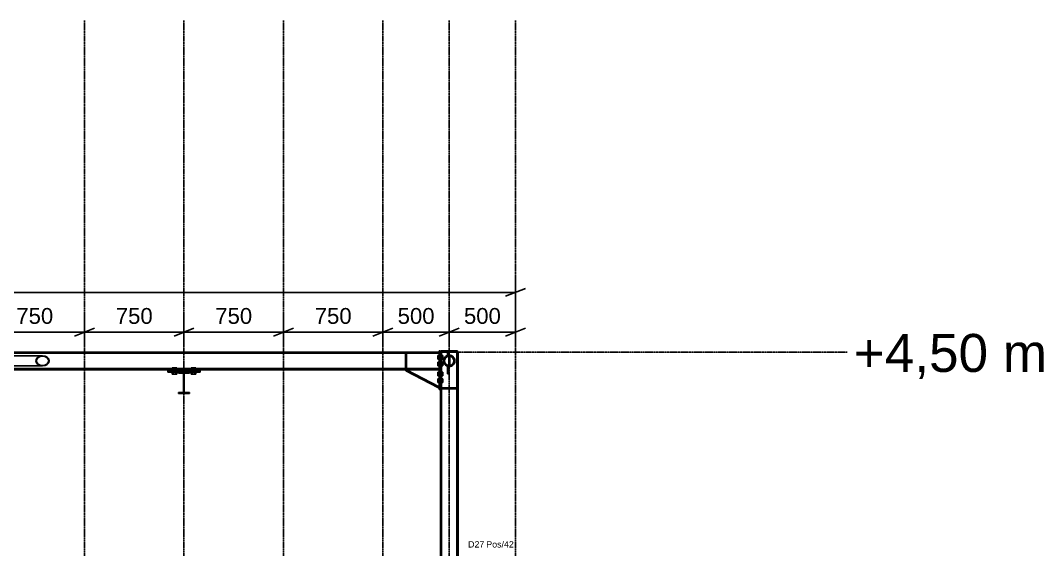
# Model space of a CAD drawing. Header units: millimetres. Extents: x -57554 to 16546, y 2142 to 98430.
# Drawn here: x -45402 to -37689, y 83886 to 87875 of the extents above; entities that cross this region are included whole.
import ezdxf

# ---------------------------------------------------------------- set-up
doc = ezdxf.new("R2010")
doc.units = ezdxf.units.MM
doc.linetypes.add('DXK_LINE_DOT3', pattern=[5.9187, 2.979, -0.9799, 0.9799, -0.9799])
doc.layers.add('S-Z2-A_TEXTUAL_ANNOTATION', color=7, linetype='Continuous')
doc.layers.add('S-Z23-A_DIMENSIONS', color=7, linetype='Continuous')
doc.styles.add('Arial', font='ARIAL.TTF', dxfattribs={"height": 0.2})

msp = doc.modelspace()

# ---------------------------------------------------------------- linework, layer by layer
at = {"color": 1, "linetype": 'DXK_LINE_DOT3'}
for p, q in [((-44919.5, 75374.6), (-44919.5, 87874.6)), ((-44169.5, 75374.6), (-44169.5, 87874.6)), ((-43419.5, 75374.6), (-43419.5, 87874.6)), ((-42669.5, 75374.6), (-42669.5, 87874.6)), ((-42169.5, 75374.6), (-42169.5, 87874.6)), ((-41669.5, 75374.6), (-41669.5, 87874.6)), ((-52169.5, 85374.6), (-39169.5, 85374.6))]:
    msp.add_line(p, q, dxfattribs=at)
at = {"color": 2, "linetype": 'Continuous'}
for p, q in [((-49093, 85374.6), (-42246, 85374.6)), ((-49093, 85366.1), (-42246, 85366.1)), ((-45492.2, 85346.1), (-45235.6, 85346.1)), ((-45286, 85308.1), (-45282.2, 85322.6)), ((-45282.2, 85322.6), (-45271.3, 85335)), ((-45278.5, 85321.5), (-45282.1, 85308.1)), ((-45268.5, 85332.8), (-45278.5, 85321.5)), ((-45271.3, 85335), (-45254.9, 85343.2)), ((-45253.4, 85340.4), (-45268.5, 85332.8)), ((-45254.9, 85343.2), (-45235.6, 85346.1)), ((-45235.6, 85343.1), (-45253.4, 85340.4)), ((-45235.6, 85346.1), (-45216.4, 85343.2)), ((-45217.9, 85340.4), (-45235.6, 85343.1)), ((-45202.8, 85332.8), (-45217.9, 85340.4)), ((-45216.4, 85343.2), (-45200, 85335)), ((-45192.8, 85321.5), (-45202.8, 85332.8)), ((-45200, 85335), (-45189.1, 85322.6)), ((-45189.2, 85308.1), (-45192.8, 85321.5)), ((-45189.1, 85322.6), (-45185.3, 85308.1)), ((-42500, 85250.1), (-42500, 85366.1)), ((-42492, 85250.1), (-42492, 85366.1)), ((-42236, 85384.6), (-42246, 85384.6)), ((-42246, 85384.6), (-42246, 85091.6)), ((-42246, 85366.1), (-42246, 85374.6)), ((-42236, 85384.6), (-42236, 85091.6)), ((-42227.5, 85374.6), (-42236, 85374.6)), ((-42236, 85374.6), (-42236, 82044.6)), ((-42231, 85374.6), (-42231, 85382.6)), ((-42231, 85382.6), (-42108, 85382.6)), ((-42227.5, 82044.6), (-42227.5, 85374.6)), ((-42227.5, 85374.6), (-42181.5, 85374.6)), ((-42173.5, 85350.3), (-42186, 85347.8)), ((-42181.5, 85348.7), (-42181.5, 85374.6)), ((-42181.5, 85374.6), (-42173.5, 85374.6)), ((-42173.5, 85374.6), (-42111.5, 85374.6)), ((-42173.5, 85355.6), (-42173.5, 85374.6)), ((-42173.5, 85346.1), (-42173.5, 85355.6)), ((-42173.5, 85355.6), (-42165.5, 85355.6)), ((-42173.5, 85345.3), (-42173.5, 85346.1)), ((-42173.5, 85346.1), (-42165.5, 85346.1)), ((-42173.5, 85345.3), (-42173.5, 85346.1)), ((-42173.5, 85342.3), (-42173.5, 85273.8)), ((-42173.5, 85342.3), (-42165.5, 85342.3)), ((-42165.5, 85346.1), (-42165.5, 85355.6)), ((-42153, 85347.8), (-42165.5, 85350.3)), ((-42165.5, 85345.3), (-42165.5, 85346.1)), ((-42165.5, 85345.3), (-42165.5, 85346.1)), ((-42165.5, 85273.8), (-42165.5, 85342.3)), ((-42103, 85374.6), (-42111.5, 85374.6)), ((-42111.5, 85374.6), (-42111.5, 82044.6)), ((-42108, 85382.6), (-42108, 85374.6)), ((-42103, 82044.6), (-42103, 85374.6)), ((-49093, 85250.1), (-42246, 85250.1)), ((-45923.5, 85241.6), (-44290.5, 85241.6)), ((-45492.2, 85270), (-45235.6, 85270)), ((-45282.2, 85293.5), (-45286, 85308.1)), ((-45271.3, 85281.1), (-45282.2, 85293.5)), ((-45282.1, 85308.1), (-45278.5, 85294.6)), ((-45278.5, 85294.6), (-45268.5, 85283.3)), ((-45254.9, 85272.9), (-45271.3, 85281.1)), ((-45268.5, 85283.3), (-45253.4, 85275.7)), ((-45235.6, 85270), (-45254.9, 85272.9)), ((-45253.4, 85275.7), (-45235.6, 85273)), ((-45235.6, 85273), (-45217.9, 85275.7)), ((-45216.4, 85272.9), (-45235.6, 85270)), ((-45217.9, 85275.7), (-45202.8, 85283.3)), ((-45200, 85281.1), (-45216.4, 85272.9)), ((-45202.8, 85283.3), (-45192.8, 85294.6)), ((-45189.1, 85293.5), (-45200, 85281.1)), ((-45192.8, 85294.6), (-45189.2, 85308.1)), ((-45185.3, 85308.1), (-45189.1, 85293.5)), ((-44290.5, 85231.6), (-44290.5, 85241.6)), ((-44290.5, 85241.6), (-44048.5, 85241.6)), ((-44048.5, 85241.6), (-42246, 85241.6)), ((-44048.5, 85231.6), (-44048.5, 85241.6)), ((-42496, 85241.6), (-42492, 85241.6)), ((-42496, 85234.1), (-42496, 85241.6)), ((-42492, 85241.6), (-42246, 85111.2)), ((-42246, 85241.6), (-42246, 85250.1)), ((-42186, 85268.3), (-42173.5, 85265.8)), ((-42181.5, 85267.4), (-42181.5, 85209.6)), ((-42181.5, 85260.6), (-42173.5, 85260.6)), ((-42173.5, 85273.8), (-42165.5, 85273.8)), ((-42173.5, 85270), (-42173.5, 85270.8)), ((-42173.5, 85270), (-42173.5, 85270.8)), ((-42173.5, 85270), (-42173.5, 85260.6)), ((-42165.5, 85270), (-42173.5, 85270)), ((-42173.5, 85209.6), (-42173.5, 85260.6)), ((-42173.5, 85260.6), (-42165.5, 85260.6)), ((-42165.5, 85270), (-42165.5, 85270.8)), ((-42165.5, 85270), (-42165.5, 85270.8)), ((-42165.5, 85260.6), (-42165.5, 85270)), ((-42165.5, 85265.8), (-42153, 85268.3)), ((-44290.5, 85221.6), (-44290.5, 85231.6)), ((-44290.5, 85231.6), (-44048.5, 85231.6)), ((-44290.5, 85231.6), (-44048.5, 85231.6)), ((-44290.5, 85221.6), (-44210.5, 85221.6)), ((-44210.5, 85214.2), (-44210.5, 85221.6)), ((-44210.5, 85221.6), (-44128.5, 85221.6)), ((-44172, 85214.2), (-44210.5, 85214.2)), ((-44172, 85069), (-44172, 85214.2)), ((-44128.5, 85214.2), (-44167, 85214.2)), ((-44167, 85214.2), (-44167, 85069)), ((-44128.5, 85221.6), (-44048.5, 85221.6)), ((-44128.5, 85221.6), (-44128.5, 85214.2)), ((-44048.5, 85221.6), (-44048.5, 85231.6)), ((-42250, 85103.7), (-42496, 85234.1)), ((-42181.5, 85209.6), (-42173.5, 85209.6)), ((-42246, 85111.2), (-42250, 85103.7)), ((-42236, 85091.6), (-42246, 85091.6)), ((-42227.5, 85104.3), (-42111.5, 85104.3)), ((-42227.5, 85096.3), (-42111.5, 85096.3)), ((-44210.5, 85061.6), (-44210.5, 85069)), ((-44210.5, 85069), (-44172, 85069)), ((-44210.5, 85061.6), (-44128.5, 85061.6)), ((-44167, 85069), (-44128.5, 85069)), ((-44128.5, 85069), (-44128.5, 85061.6))]:
    msp.add_line(p, q, dxfattribs=at)
at = {"color": 6, "linetype": 'Continuous'}
for p, q in [((-42256, 85348.1), (-42256, 85321.1)), ((-42246, 85348.1), (-42256, 85348.1)), ((-42256, 85334.6), (-42246, 85334.6)), ((-42256, 85321.1), (-42246, 85321.1)), ((-42227.5, 85348.1), (-42217.5, 85348.1)), ((-42227.5, 85334.6), (-42217.5, 85334.6)), ((-42217.5, 85321.1), (-42227.5, 85321.1)), ((-42217.5, 85348.1), (-42217.5, 85321.1)), ((-44257.9, 85241.6), (-44257.9, 85254.8)), ((-44257.9, 85254.8), (-44223.2, 85254.8)), ((-44249.2, 85241.6), (-44249.2, 85254.8)), ((-44231.9, 85241.6), (-44231.9, 85254.8)), ((-44223.2, 85241.6), (-44223.2, 85254.8)), ((-44115.9, 85241.6), (-44115.9, 85254.8)), ((-44115.9, 85254.8), (-44081.2, 85254.8)), ((-44107.2, 85241.6), (-44107.2, 85254.8)), ((-44089.9, 85241.6), (-44089.9, 85254.8)), ((-44081.2, 85241.6), (-44081.2, 85254.8)), ((-42256, 85298.1), (-42256, 85271.1)), ((-42246, 85298.1), (-42256, 85298.1)), ((-42256, 85284.6), (-42246, 85284.6)), ((-42256, 85271.1), (-42246, 85271.1)), ((-42227.5, 85298.1), (-42217.5, 85298.1)), ((-42227.5, 85284.6), (-42217.5, 85284.6)), ((-42217.5, 85271.1), (-42227.5, 85271.1)), ((-42217.5, 85298.1), (-42217.5, 85271.1)), ((-44257.9, 85208.4), (-44257.9, 85221.6)), ((-44257.9, 85208.4), (-44223.2, 85208.4)), ((-44249.2, 85208.4), (-44249.2, 85221.6)), ((-44231.9, 85208.4), (-44231.9, 85221.6)), ((-44223.2, 85208.4), (-44223.2, 85221.6)), ((-44115.9, 85208.4), (-44115.9, 85221.6)), ((-44115.9, 85208.4), (-44081.2, 85208.4)), ((-44107.2, 85208.4), (-44107.2, 85221.6)), ((-44089.9, 85208.4), (-44089.9, 85221.6)), ((-44081.2, 85208.4), (-44081.2, 85221.6)), ((-42256, 85223.1), (-42256, 85196.1)), ((-42246, 85223.1), (-42256, 85223.1)), ((-42256, 85209.6), (-42246, 85209.6)), ((-42256, 85196.1), (-42246, 85196.1)), ((-42256, 85173.1), (-42256, 85146.1)), ((-42256, 85173.1), (-42246, 85173.1)), ((-42256, 85159.6), (-42246, 85159.6)), ((-42227.5, 85223.1), (-42217.5, 85223.1)), ((-42227.5, 85209.6), (-42217.5, 85209.6)), ((-42217.5, 85196.1), (-42227.5, 85196.1)), ((-42227.5, 85173.1), (-42217.5, 85173.1)), ((-42227.5, 85159.6), (-42217.5, 85159.6)), ((-42217.5, 85223.1), (-42217.5, 85196.1)), ((-42217.5, 85173.1), (-42217.5, 85146.1)), ((-42256, 85146.1), (-42246, 85146.1)), ((-42217.5, 85146.1), (-42227.5, 85146.1))]:
    msp.add_line(p, q, dxfattribs=at)
at = {"color": 2, "linetype": 'Continuous'}
for radius, start, end in [(43, 112.5, 247.5), (38.1, 22.5, 202.5), (38, 202.5, 22.5), (35.1, 157.5, 337.5), (35.1, 337.5, 157.5), (43, 292.5, 67.5)]:
    msp.add_arc((-42169.5, 85308.1), radius, start, end, dxfattribs=at)
at = {"layer": 'S-Z23-A_DIMENSIONS'}
for p, q in [((-41669.5, 85424.6), (-41669.5, 85949.6)), ((-41744.5, 85794.6), (-41594.5, 85854.6)), ((-49669.5, 85824.6), (-41669.5, 85824.6)), ((-44919.5, 85424.6), (-44919.5, 85649.6)), ((-44919.5, 85424.6), (-44919.5, 85649.6)), ((-44169.5, 85424.6), (-44169.5, 85649.6)), ((-44169.5, 85424.6), (-44169.5, 85649.6)), ((-43419.5, 85424.6), (-43419.5, 85649.6)), ((-43419.5, 85424.6), (-43419.5, 85649.6)), ((-42669.5, 85424.6), (-42669.5, 85649.6)), ((-42669.5, 85424.6), (-42669.5, 85649.6)), ((-42169.5, 85424.6), (-42169.5, 85649.6)), ((-42169.5, 85424.6), (-42169.5, 85649.6)), ((-41669.5, 85424.6), (-41669.5, 85649.6)), ((-44994.5, 85494.6), (-44844.5, 85554.6)), ((-44844.5, 85554.6), (-44994.5, 85494.6)), ((-44094.5, 85554.6), (-44244.5, 85494.6)), ((-44244.5, 85494.6), (-44094.5, 85554.6)), ((-43494.5, 85494.6), (-43344.5, 85554.6)), ((-43344.5, 85554.6), (-43494.5, 85494.6)), ((-42744.5, 85494.6), (-42594.5, 85554.6)), ((-42094.5, 85554.6), (-42244.5, 85494.6)), ((-41594.5, 85554.6), (-41744.5, 85494.6)), ((-45669.5, 85524.6), (-44919.5, 85524.6)), ((-44919.5, 85524.6), (-44169.5, 85524.6)), ((-44169.5, 85524.6), (-43419.5, 85524.6)), ((-43419.5, 85524.6), (-42669.5, 85524.6)), ((-42669.5, 85524.6), (-42169.5, 85524.6)), ((-42169.5, 85524.6), (-41669.5, 85524.6))]:
    msp.add_line(p, q, dxfattribs=at)

# ---------------------------------------------------------------- texts
at = {"color": 5, "linetype": 'Continuous', "style": 'Arial'}
msp.add_text('+4,50 m', height=286.52, dxfattribs=at).set_placement((-39119.5, 85224.6))

# ---------------------------------------------------------------- wipeouts: each hides what was drawn before it
msp.add_wipeout([(-41905.2, 83900.8), (-41905.2, 83950.8), (-42027.4, 83950.8), (-42027.4, 83900.8)]).dxf.layer = 'S-Z2-A_TEXTUAL_ANNOTATION'

# ---------------------------------------------------------------- next in the draw order: wipeouts: each hides what was drawn before it
for points, layer in [([(-41682.7, 83900.8), (-41682.7, 83950.8), (-41890.2, 83950.8), (-41890.2, 83900.8)], 'S-Z2-A_TEXTUAL_ANNOTATION'), ([(-45130.5, 85562.1), (-45130.5, 85737.1), (-45458.5, 85737.1), (-45458.5, 85562.1)], 'S-Z23-A_DIMENSIONS'), ([(-44380.5, 85562.1), (-44380.5, 85737.1), (-44708.5, 85737.1), (-44708.5, 85562.1)], 'S-Z23-A_DIMENSIONS'), ([(-43630.5, 85562.1), (-43630.5, 85737.1), (-43958.5, 85737.1), (-43958.5, 85562.1)], 'S-Z23-A_DIMENSIONS'), ([(-42880.5, 85562.1), (-42880.5, 85737.1), (-43208.5, 85737.1), (-43208.5, 85562.1)], 'S-Z23-A_DIMENSIONS'), ([(-42255.5, 85562.1), (-42255.5, 85737.1), (-42583.5, 85737.1), (-42583.5, 85562.1)], 'S-Z23-A_DIMENSIONS')]:
    msp.add_wipeout(points).dxf.layer = layer

# ---------------------------------------------------------------- next in the draw order: linework, layer by layer
at = {"layer": 'S-Z23-A_DIMENSIONS'}
for p, q in [((-42744.5, 85494.6), (-42594.5, 85554.6)), ((-42244.5, 85494.6), (-42094.5, 85554.6))]:
    msp.add_line(p, q, dxfattribs=at)

# ---------------------------------------------------------------- next in the draw order: texts
at = {"layer": 'S-Z2-A_TEXTUAL_ANNOTATION', "style": 'Arial'}
for s, p in [('D27', (-42027.4, 83900.8)), ('Pos/42', (-41890.2, 83900.8))]:
    msp.add_text(s, height=47.75, dxfattribs=at).set_placement(p)
at = {"layer": 'S-Z23-A_DIMENSIONS', "style": 'Arial'}
for s, p in [('750', (-45433.5, 85587.1)), ('750', (-44683.5, 85587.1)), ('750', (-43933.5, 85587.1)), ('750', (-43183.5, 85587.1)), ('500', (-42558.5, 85587.1))]:
    msp.add_text(s, height=119.38, dxfattribs=at).set_placement(p)

# ---------------------------------------------------------------- next in the draw order: wipeouts: each hides what was drawn before it
msp.add_wipeout([(-41755.5, 85562.1), (-41755.5, 85737.1), (-42083.5, 85737.1), (-42083.5, 85562.1)]).dxf.layer = 'S-Z23-A_DIMENSIONS'

# ---------------------------------------------------------------- next in the draw order: texts
msp.add_text('500', height=119.38, dxfattribs=at).set_placement((-42058.5, 85587.1))

doc.saveas('drawing.dxf')
